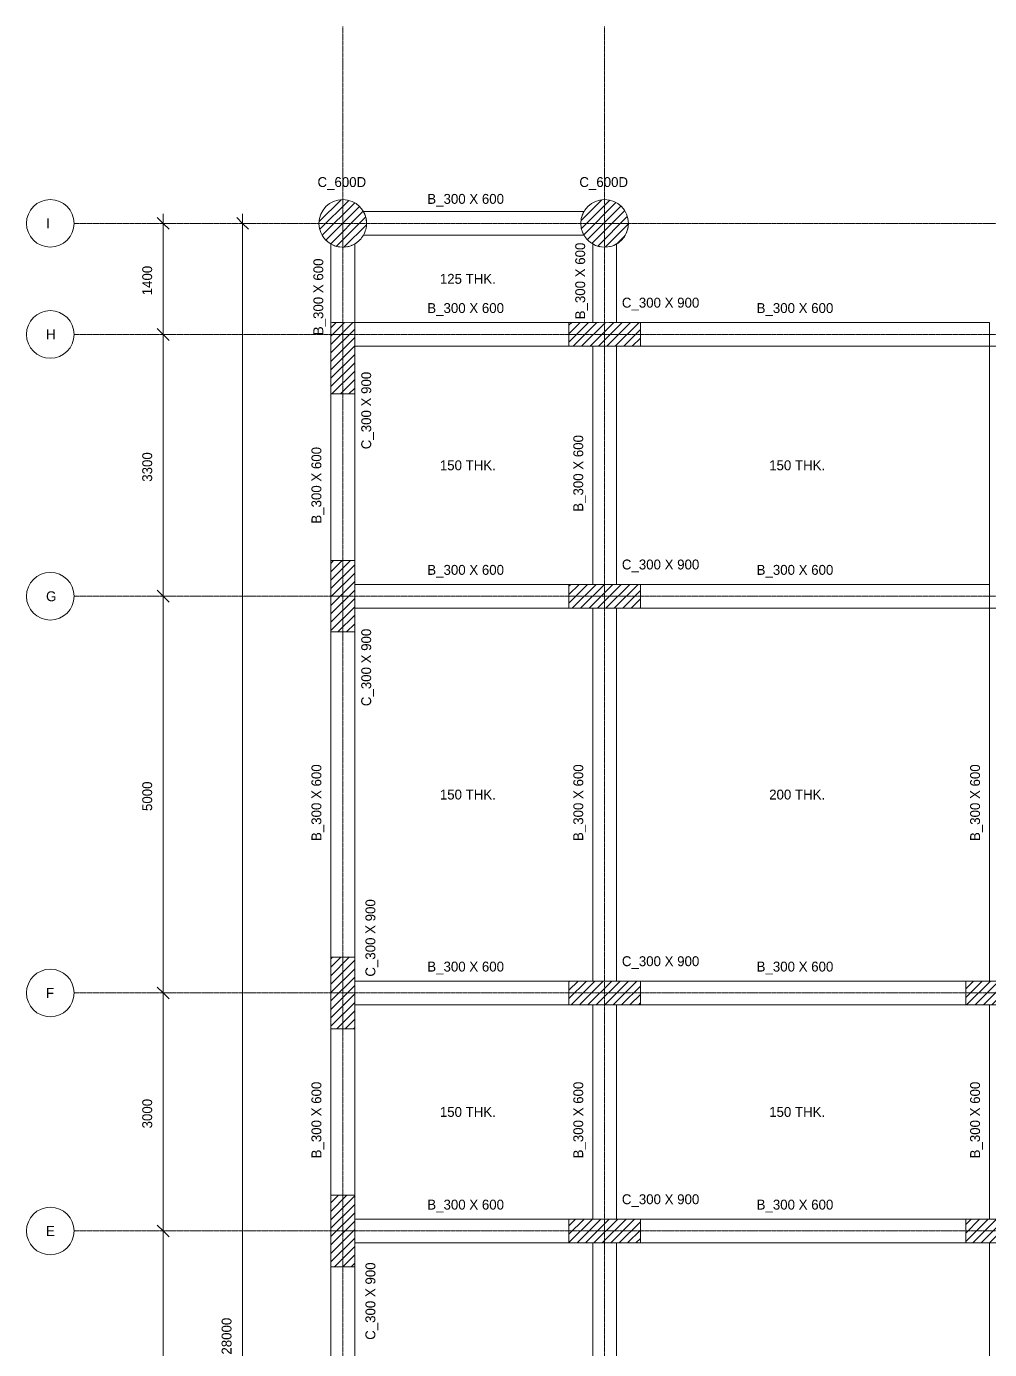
# Model space of a CAD drawing. Header units: millimetres. Extents: x -4286 to 30252, y -4651 to 32254.
# Drawn here: x -4286 to 7850, y 13506 to 30181 of the extents above; entities that cross this region are included whole.
import ezdxf

# ---------------------------------------------------------------- set-up
doc = ezdxf.new("R2010")
doc.units = ezdxf.units.MM
doc.linetypes.add('Dash', pattern=[6.35, 3.175, -3.175])
doc.linetypes.add('Grid Line', pattern=[22.225, 12.7, -3.175, 3.175, -3.175])
for name, color, linetype, lineweight in [('A-ANNO-DIMS', 211, 'Continuous', 9), ('A-ANNO-DIMS-50', 211, 'Continuous', 9), ('A-FLOR', 192, 'Continuous', 18), ('A-FLOR-IDEN', 11, 'Continuous', 9), ('S-BEAM', 12, 'Continuous', 18), ('S-BEAM-HDLN', 1, 'Dash', 18), ('S-BEAM-IDEN', 2, 'Continuous', 9), ('S-COLS', 52, 'Continuous', 18), ('S-COLS-HDLN', 52, 'Dash', 18), ('S-COLS-IDEN', 171, 'Continuous', 9), ('S-GRID', 1, 'Continuous', 9), ('S-GRID-IDEN', 1, 'Continuous', 9)]:
    doc.layers.add(name, color=color, linetype=linetype, lineweight=lineweight)
doc.styles.add('JetBrains Mono', font='JetBrainsMono-VariableFont_wght.ttf', dxfattribs={"height": 125})
doc.dimstyles.new('Diagonal_-_2_5mm_JetBrains_Mono', dxfattribs={"dimscale": 304.8, "dimtxt": 176.918969, "dimasz": 0.492126, "dimexe": 0.393701, "dimexo": 0.246063, "dimgap": 0.287073, "dimtad": 1, "dimdec": 0, "dimzin": 0, "dimdsep": 46, "dimtxsty": 'JetBrains Mono', "dimblk1": 'OBLIQUE', "dimblk2": 'OBLIQUE', "dimsah": 1, "dimcen": 0.09, "dimdle": 0.393701, "dimazin": 0, "dimtfac": 1, "dimtdec": 4, "dimtix": 1, "dimtmove": 0, "dimatfit": 3, "dimfxl": 1, "dimtvp": 1, "dimtfill": 1, "dimtolj": 1, "dimtzin": 0, "dimarcsym": 2})
pattern_1 = [(45, (0, 0), (-53.033, 53.033), [])]

# ---------------------------------------------------------------- blocks, each defined once
blk = doc.blocks.new('Grid - M_Grid Head - Circle-24584-01 1st Floor Lvl_')
at = {"layer": 'S-GRID-IDEN'}
blk.add_circle((0, 0), 6, dxfattribs=at)
blk = doc.blocks.new('DIMBLOCK11-01 1st Floor Lvl_')
at = {"layer": 'A-ANNO-DIMS-50', "lineweight": 35, "transparency": 16777216}
for p, q in [((-2562, 15000), (-2637, 15075)), ((-2562, 15000), (-2487, 14925)), ((-2562, 11000), (-2637, 11075)), ((-2562, 11000), (-2487, 10925))]:
    blk.add_line(p, q, dxfattribs=at)
at = {"layer": 'A-ANNO-DIMS-50', "transparency": 16777216}
for p, q in [((-2562, 15000), (-2593, 15000)), ((-2562, 11000), (-2562, 15000)), ((-2562, 15000), (-2442, 15000)), ((-2562, 11000), (-2593, 11000)), ((-2562, 11000), (-2442, 11000))]:
    blk.add_line(p, q, dxfattribs=at)
at = {"layer": 'A-ANNO-DIMS-50', "color": 0, "transparency": 16777216, "insert": (-2827, 12793), "char_height": 125, "width": 496.29, "attachment_point": 1, "rotation": 90, "line_spacing_factor": 1.102871, "style": 'JetBrains Mono', "bg_fill": 3, "box_fill_scale": 1.25, "bg_fill_color": 9, "bg_fill_true_color": 13158600, "bg_fill_transparency": 0}
blk.add_mtext('4000', dxfattribs=at)
blk = doc.blocks.new('_Oblique')
at = {"color": 0, "linetype": 'ByBlock', "lineweight": -2}
blk.add_line((-0.5, -0.5), (0.5, 0.5), dxfattribs=at)
blk = doc.blocks.new('DIMBLOCK12-01 1st Floor Lvl_')
at = {"layer": 'A-ANNO-DIMS-50', "lineweight": 35, "transparency": 16777216}
for p, q in [((-2562, 18000), (-2637, 18075)), ((-2562, 18000), (-2487, 17925)), ((-2562, 15000), (-2637, 15075)), ((-2562, 15000), (-2487, 14925))]:
    blk.add_line(p, q, dxfattribs=at)
at = {"layer": 'A-ANNO-DIMS-50', "transparency": 16777216}
for p, q in [((-2562, 18000), (-2593, 18000)), ((-2562, 15000), (-2562, 18000)), ((-2562, 18000), (-2442, 18000)), ((-2562, 15000), (-2593, 15000)), ((-2562, 15000), (-2442, 15000))]:
    blk.add_line(p, q, dxfattribs=at)
at = {"layer": 'A-ANNO-DIMS-50', "color": 0, "transparency": 16777216, "insert": (-2827, 16293), "char_height": 125, "width": 496.29, "attachment_point": 1, "rotation": 90, "line_spacing_factor": 1.102871, "style": 'JetBrains Mono', "bg_fill": 3, "box_fill_scale": 1.25, "bg_fill_color": 9, "bg_fill_true_color": 13158600, "bg_fill_transparency": 0}
blk.add_mtext('3000', dxfattribs=at)
blk = doc.blocks.new('DIMBLOCK13-01 1st Floor Lvl_')
at = {"layer": 'A-ANNO-DIMS-50', "lineweight": 35, "transparency": 16777216}
for p, q in [((-2562, 23000), (-2637, 23075)), ((-2562, 23000), (-2487, 22925)), ((-2562, 18000), (-2637, 18075)), ((-2562, 18000), (-2487, 17925))]:
    blk.add_line(p, q, dxfattribs=at)
at = {"layer": 'A-ANNO-DIMS-50', "transparency": 16777216}
for p, q in [((-2562, 23000), (-2593, 23000)), ((-2562, 18000), (-2562, 23000)), ((-2562, 23000), (-2442, 23000)), ((-2562, 18000), (-2593, 18000)), ((-2562, 18000), (-2442, 18000))]:
    blk.add_line(p, q, dxfattribs=at)
at = {"layer": 'A-ANNO-DIMS-50', "color": 0, "transparency": 16777216, "insert": (-2827, 20293), "char_height": 125, "width": 496.29, "attachment_point": 1, "rotation": 90, "line_spacing_factor": 1.102871, "style": 'JetBrains Mono', "bg_fill": 3, "box_fill_scale": 1.25, "bg_fill_color": 9, "bg_fill_true_color": 13158600, "bg_fill_transparency": 0}
blk.add_mtext('5000', dxfattribs=at)
blk = doc.blocks.new('DIMBLOCK14-01 1st Floor Lvl_')
at = {"layer": 'A-ANNO-DIMS-50', "lineweight": 35, "transparency": 16777216}
for p, q in [((-2562, 26300), (-2637, 26375)), ((-2562, 26300), (-2487, 26225)), ((-2562, 23000), (-2637, 23075)), ((-2562, 23000), (-2487, 22925))]:
    blk.add_line(p, q, dxfattribs=at)
at = {"layer": 'A-ANNO-DIMS-50', "transparency": 16777216}
for p, q in [((-2562, 26300), (-2593, 26300)), ((-2562, 23000), (-2562, 26300)), ((-2562, 26300), (-2442, 26300)), ((-2562, 23000), (-2593, 23000)), ((-2562, 23000), (-2442, 23000))]:
    blk.add_line(p, q, dxfattribs=at)
at = {"layer": 'A-ANNO-DIMS-50', "color": 0, "transparency": 16777216, "insert": (-2827, 24443), "char_height": 125, "width": 496.29, "attachment_point": 1, "rotation": 90, "line_spacing_factor": 1.102871, "style": 'JetBrains Mono', "bg_fill": 3, "box_fill_scale": 1.25, "bg_fill_color": 9, "bg_fill_true_color": 13158600, "bg_fill_transparency": 0}
blk.add_mtext('3300', dxfattribs=at)
blk = doc.blocks.new('DIMBLOCK15-01 1st Floor Lvl_')
at = {"layer": 'A-ANNO-DIMS-50', "lineweight": 35, "transparency": 16777216}
for p, q in [((-2562, 27700), (-2637, 27775)), ((-2562, 27700), (-2487, 27625)), ((-2562, 26300), (-2637, 26375)), ((-2562, 26300), (-2487, 26225))]:
    blk.add_line(p, q, dxfattribs=at)
at = {"layer": 'A-ANNO-DIMS-50', "transparency": 16777216}
for p, q in [((-2562, 27700), (-2593, 27700)), ((-2562, 26300), (-2562, 27820)), ((-2562, 27700), (-2442, 27700)), ((-2562, 26300), (-2593, 26300)), ((-2562, 26300), (-2442, 26300))]:
    blk.add_line(p, q, dxfattribs=at)
at = {"layer": 'A-ANNO-DIMS-50', "color": 0, "transparency": 16777216, "insert": (-2827, 26793), "char_height": 125, "width": 496.29, "attachment_point": 1, "rotation": 90, "line_spacing_factor": 1.102871, "style": 'JetBrains Mono', "bg_fill": 3, "box_fill_scale": 1.25, "bg_fill_color": 9, "bg_fill_true_color": 13158600, "bg_fill_transparency": 0}
blk.add_mtext('1400', dxfattribs=at)
blk = doc.blocks.new('DIMBLOCK16-01 1st Floor Lvl_')
at = {"layer": 'A-ANNO-DIMS-50', "lineweight": 35, "transparency": 16777216}
for p, q in [((-1562, 27700), (-1637, 27775)), ((-1562, 27700), (-1487, 27625)), ((-1562, -300), (-1637, -225)), ((-1562, -300), (-1487, -375))]:
    blk.add_line(p, q, dxfattribs=at)
at = {"layer": 'A-ANNO-DIMS-50', "transparency": 16777216}
for p, q in [((-1562, 27700), (-1593, 27700)), ((-1562, -420), (-1562, 27820)), ((-1562, 27700), (-1442, 27700)), ((-1562, -300), (-1593, -300)), ((-1562, -300), (-1442, -300))]:
    blk.add_line(p, q, dxfattribs=at)
at = {"layer": 'A-ANNO-DIMS-50', "color": 0, "transparency": 16777216, "insert": (-1827, 13442), "char_height": 125, "width": 620.37, "attachment_point": 1, "rotation": 90, "line_spacing_factor": 1.102871, "style": 'JetBrains Mono', "bg_fill": 3, "box_fill_scale": 1.25, "bg_fill_color": 9, "bg_fill_true_color": 13158600, "bg_fill_transparency": 0}
blk.add_mtext('28000', dxfattribs=at)

msp = doc.modelspace()

# ---------------------------------------------------------------- hatches: boundary and pattern name
at = {"layer": 'S-COLS'}
h = msp.add_hatch(dxfattribs=at)
h.set_pattern_fill('FP_1', color=8, style=0, pattern_type=2)
h.set_pattern_definition(pattern_1)
h.paths.add_polyline_path([(-314.3, 27400.3), (-257.3, 27403.1), (-201.9, 27416.5), (-150, 27440.2), (-117.3, 27462), (-87.9, 27487.9), (-62, 27517.4), (-40.2, 27550), (-18.1, 27597.4), (-4.6, 27647.9), (0, 27700), (-5.8, 27758.5), (-22.8, 27814.8), (-50.6, 27866.7), (-87.9, 27912.1), (-133.3, 27949.4), (-185.2, 27977.2), (-241.5, 27994.2), (-300, 28000), (-358.5, 27994.2), (-414.8, 27977.2), (-466.7, 27949.4), (-512.1, 27912.1), (-549.4, 27866.7), (-577.2, 27814.8), (-594.3, 27757.9), (-600, 27700), (-594.6, 27643.2), (-578.5, 27588.5), (-552.4, 27537.8), (-517.1, 27493), (-474, 27455.6), (-424.6, 27427.1), (-370.7, 27408.5)])
h = msp.add_hatch(dxfattribs=at)
h.set_pattern_fill('FP_1', color=8, style=0, pattern_type=2)
h.set_pattern_definition(pattern_1)
h.paths.add_polyline_path([(3000, 27400), (3052.1, 27404.6), (3102.6, 27418.1), (3150, 27440.2), (3192.8, 27470.2), (3229.8, 27507.1), (3259.8, 27550), (3281.9, 27597.4), (3295.4, 27647.9), (3300, 27700), (3294.2, 27758.5), (3277.2, 27814.8), (3249.4, 27866.7), (3212.1, 27912.1), (3166.7, 27949.4), (3114.8, 27977.2), (3058.5, 27994.2), (3000, 28000), (2941.5, 27994.2), (2885.2, 27977.2), (2833.3, 27949.4), (2787.9, 27912.1), (2750.6, 27866.7), (2722.8, 27814.8), (2705.7, 27757.9), (2700, 27700), (2704.6, 27647.9), (2718.1, 27597.4), (2740.2, 27550), (2770.2, 27507.2), (2807.2, 27470.2), (2850, 27440.2), (2897.4, 27418.1), (2947.9, 27404.6)])
h = msp.add_hatch(dxfattribs=at)
h.set_pattern_fill('FP_1', color=8, style=0, pattern_type=2)
h.set_pattern_definition(pattern_1)
h.paths.add_polyline_path([(-150, 25550), (-150, 26450), (-450, 26450), (-450, 25550)])
h = msp.add_hatch(dxfattribs=at)
h.set_pattern_fill('FP_1', color=8, style=0, pattern_type=2)
h.set_pattern_definition(pattern_1)
h.paths.add_polyline_path([(3450, 26150), (3450, 26450), (2550, 26450), (2550, 26150), (3150, 26150)])
h = msp.add_hatch(dxfattribs=at)
h.set_pattern_fill('FP_1', color=8, style=0, pattern_type=2)
h.set_pattern_definition(pattern_1)
h.paths.add_polyline_path([(-150, 22550), (-150, 23450), (-450, 23450), (-450, 22550)])
h = msp.add_hatch(dxfattribs=at)
h.set_pattern_fill('FP_1', color=8, style=0, pattern_type=2)
h.set_pattern_definition(pattern_1)
h.paths.add_polyline_path([(3450, 22850), (3450, 23150), (2550, 23150), (2550, 22850), (3150, 22850)])
h = msp.add_hatch(dxfattribs=at)
h.set_pattern_fill('FP_1', color=8, style=0, pattern_type=2)
h.set_pattern_definition(pattern_1)
h.paths.add_polyline_path([(-150, 17550), (-150, 18450), (-450, 18450), (-450, 17550)])
h = msp.add_hatch(dxfattribs=at)
h.set_pattern_fill('FP_1', color=8, style=0, pattern_type=2)
h.set_pattern_definition(pattern_1)
h.paths.add_polyline_path([(3450, 17850), (3450, 18150), (2550, 18150), (2550, 17850), (3150, 17850)])
h = msp.add_hatch(dxfattribs=at)
h.set_pattern_fill('FP_1', color=8, style=0, pattern_type=2)
h.set_pattern_definition(pattern_1)
h.paths.add_polyline_path([(8450, 17850), (8450, 18150), (7550, 18150), (7550, 17850), (8234.3, 17850)])
h = msp.add_hatch(dxfattribs=at)
h.set_pattern_fill('FP_1', color=8, style=0, pattern_type=2)
h.set_pattern_definition(pattern_1)
h.paths.add_polyline_path([(-450, 14550), (-150, 14550), (-150, 15450), (-450, 15450)])
h = msp.add_hatch(dxfattribs=at)
h.set_pattern_fill('FP_1', color=8, style=0, pattern_type=2)
h.set_pattern_definition(pattern_1)
h.paths.add_polyline_path([(3450, 14850), (3450, 15150), (2550, 15150), (2550, 14850), (3150, 14850)])
h = msp.add_hatch(dxfattribs=at)
h.set_pattern_fill('FP_1', color=8, style=0, pattern_type=2)
h.set_pattern_definition(pattern_1)
h.paths.add_polyline_path([(8450, 14850), (8450, 15150), (7550, 15150), (7550, 14850), (8234.3, 14850)])

# ---------------------------------------------------------------- linework, layer by layer
at = {"layer": 'A-FLOR'}
for p, q in [((2740.2, 27550), (-40.2, 27550)), ((-150, 27440.2), (-150, 26450)), ((2850, 26450), (2850, 27440.2)), ((-150, 26450), (2850, 26450)), ((2850, 26150), (-150, 26150)), ((-150, 26150), (-150, 23150)), ((2850, 23150), (2850, 26150)), ((7850, 26150), (3150, 26150)), ((3150, 26150), (3150, 23150)), ((7850, 23150), (7850, 26150)), ((-150, 23150), (2850, 23150)), ((3150, 23150), (7850, 23150)), ((2850, 22850), (-150, 22850)), ((-150, 22850), (-150, 18150)), ((2850, 18150), (2850, 22850)), ((7850, 22850), (3150, 22850)), ((3150, 22850), (3150, 18150)), ((7850, 18150), (7850, 22850)), ((-150, 18150), (2850, 18150)), ((3150, 18150), (7850, 18150)), ((2850, 17850), (-150, 17850)), ((-150, 17850), (-150, 15150)), ((2850, 15150), (2850, 17850)), ((7850, 17850), (3150, 17850)), ((3150, 17850), (3150, 15150)), ((7850, 15150), (7850, 17850)), ((-150, 15150), (2850, 15150)), ((3150, 15150), (7850, 15150)), ((2850, 14850), (-150, 14850)), ((-150, 14850), (-150, 11150)), ((2850, 11150), (2850, 14850)), ((7850, 14850), (3150, 14850)), ((3150, 14850), (3150, 11150)), ((7850, 11150), (7850, 14850))]:
    msp.add_line(p, q, dxfattribs=at)
for centre, start, end in [((-300, 27700), 300, 330), ((3000, 27700), 210, 240)]:
    msp.add_arc(centre, 300, start, end, dxfattribs=at)
at = {"layer": 'S-BEAM'}
for p, q in [((2740.2, 27850), (-40.2, 27850)), ((-40.2, 27550), (2740.2, 27550)), ((-450, 27440.2), (-450, 26450)), ((-150, 26450), (-150, 27440.2)), ((2850, 27440.2), (2850, 26450)), ((3150, 26450), (3150, 27440.2)), ((-150, 26450), (-150, 26150)), ((2550, 26450), (-150, 26450)), ((2550, 26150), (2550, 26450)), ((3450, 26450), (3450, 26150)), ((7850, 26450), (3450, 26450)), ((7850, 26150), (7850, 26450)), ((-150, 26150), (2550, 26150)), ((3150, 26150), (2850, 26150)), ((2850, 26150), (2850, 23150)), ((3150, 23150), (3150, 26150)), ((3450, 26150), (7850, 26150)), ((-150, 25550), (-450, 25550)), ((-450, 25550), (-450, 23450)), ((-150, 23450), (-150, 25550)), ((-450, 23450), (-150, 23450)), ((-150, 23150), (-150, 22850)), ((2550, 23150), (-150, 23150)), ((2550, 22850), (2550, 23150)), ((2850, 23150), (3150, 23150)), ((3450, 23150), (3450, 22850)), ((7850, 23150), (3450, 23150)), ((7850, 22850), (7850, 23150)), ((-150, 22850), (2550, 22850)), ((3150, 22850), (2850, 22850)), ((2850, 22850), (2850, 18150)), ((3150, 18150), (3150, 22850)), ((3450, 22850), (7850, 22850)), ((8150, 22850), (7850, 22850)), ((7850, 22850), (7850, 18150)), ((-150, 22550), (-450, 22550)), ((-450, 22550), (-450, 18450)), ((-150, 18450), (-150, 22550)), ((-450, 18450), (-150, 18450)), ((-150, 18150), (-150, 17850)), ((2550, 18150), (-150, 18150)), ((2550, 17850), (2550, 18150)), ((2850, 18150), (3150, 18150)), ((3450, 18150), (3450, 17850)), ((7550, 18150), (3450, 18150)), ((7550, 17850), (7550, 18150)), ((7850, 18150), (8150, 18150)), ((-150, 17850), (2550, 17850)), ((3150, 17850), (2850, 17850)), ((2850, 17850), (2850, 15150)), ((3150, 15150), (3150, 17850)), ((3450, 17850), (7550, 17850)), ((8150, 17850), (7850, 17850)), ((7850, 17850), (7850, 15150)), ((-150, 17550), (-450, 17550)), ((-450, 17550), (-450, 15450)), ((-150, 15450), (-150, 17550)), ((-450, 15450), (-150, 15450)), ((-150, 15150), (-150, 14850)), ((2550, 15150), (-150, 15150)), ((2550, 14850), (2550, 15150)), ((2850, 15150), (3150, 15150)), ((3450, 15150), (3450, 14850)), ((7550, 15150), (3450, 15150)), ((7550, 14850), (7550, 15150)), ((7850, 15150), (8150, 15150)), ((-150, 14850), (2550, 14850)), ((3150, 14850), (2850, 14850)), ((2850, 14850), (2850, 11150)), ((3150, 11150), (3150, 14850)), ((3450, 14850), (7550, 14850)), ((8150, 14850), (7850, 14850)), ((7850, 14850), (7850, 11150)), ((-150, 14550), (-450, 14550)), ((-450, 14550), (-450, 11450)), ((-150, 11450), (-150, 14550))]:
    msp.add_line(p, q, dxfattribs=at)
for centre, start, end in [((-300, 27700), 0, 30), ((3000, 27700), 150, 180), ((-300, 27700), 330, 0), ((3000, 27700), 180, 210), ((-300, 27700), 240, 300), ((3000, 27700), 240, 300)]:
    msp.add_arc(centre, 300, start, end, dxfattribs=at)
at = {"layer": 'S-BEAM-HDLN'}
for p, q in [((-150, 26450), (-450, 26450)), ((3150, 26450), (2850, 26450))]:
    msp.add_line(p, q, dxfattribs=at)
at = {"layer": 'S-COLS'}
for p, q in [((-450, 25550), (-450, 26450)), ((-150, 26450), (-150, 26150)), ((2550, 26450), (2850, 26450)), ((2550, 26150), (2550, 26450)), ((3150, 26450), (3450, 26450)), ((3450, 26450), (3450, 26150)), ((-150, 26150), (-150, 25550)), ((2850, 26150), (2550, 26150)), ((3150, 26150), (2850, 26150)), ((3450, 26150), (3150, 26150)), ((7850, 26150), (8150, 26150)), ((7850, 22850), (7850, 26150)), ((-150, 25550), (-450, 25550)), ((-450, 23450), (-150, 23450)), ((-450, 22550), (-450, 23450)), ((-150, 23450), (-150, 23150)), ((-150, 23150), (-150, 22850)), ((2550, 23150), (2850, 23150)), ((2550, 22850), (2550, 23150)), ((2850, 23150), (3150, 23150)), ((3150, 23150), (3450, 23150)), ((3450, 23150), (3450, 22850)), ((-150, 22850), (-150, 22550)), ((2850, 22850), (2550, 22850)), ((3150, 22850), (2850, 22850)), ((3450, 22850), (3150, 22850)), ((8150, 22850), (7850, 22850)), ((-150, 22550), (-450, 22550)), ((-450, 18450), (-150, 18450)), ((-450, 17550), (-450, 18450)), ((-150, 18450), (-150, 18150)), ((-150, 18150), (-150, 17850)), ((2550, 18150), (2850, 18150)), ((2550, 17850), (2550, 18150)), ((2850, 18150), (3150, 18150)), ((3150, 18150), (3450, 18150)), ((3450, 18150), (3450, 17850)), ((7550, 18150), (7850, 18150)), ((7550, 17850), (7550, 18150)), ((7850, 18150), (8150, 18150)), ((-150, 17850), (-150, 17550)), ((2850, 17850), (2550, 17850)), ((3150, 17850), (2850, 17850)), ((3450, 17850), (3150, 17850)), ((7850, 17850), (7550, 17850)), ((8150, 17850), (7850, 17850)), ((-150, 17550), (-450, 17550)), ((-450, 15450), (-150, 15450)), ((-450, 14550), (-450, 15450)), ((-150, 15450), (-150, 15150)), ((-150, 15150), (-150, 14850)), ((2550, 15150), (2850, 15150)), ((2550, 14850), (2550, 15150)), ((2850, 15150), (3150, 15150)), ((3150, 15150), (3450, 15150)), ((3450, 15150), (3450, 14850)), ((7550, 15150), (7850, 15150)), ((7550, 14850), (7550, 15150)), ((7850, 15150), (8150, 15150)), ((-150, 14850), (-150, 14550)), ((2850, 14850), (2550, 14850)), ((3150, 14850), (2850, 14850)), ((3450, 14850), (3150, 14850)), ((7850, 14850), (7550, 14850)), ((8150, 14850), (7850, 14850)), ((-150, 14550), (-450, 14550))]:
    msp.add_line(p, q, dxfattribs=at)
for centre, start, end in [((-300, 27700), 0, 180), ((3000, 27700), 0, 180), ((-300, 27700), 180, 300), ((-300, 27700), 330, 0), ((3000, 27700), 180, 210), ((3000, 27700), 240, 0), ((-300, 27700), 191.13258, 193.707), ((-300, 27700), 202.21596, 205.95308), ((-300, 27700), 213.29971, 217.53261), ((-300, 27700), 300, 330), ((3000, 27700), 210, 240), ((3000, 27700), 323.68914, 327.8787), ((3000, 27700), 334.66903, 338.58954), ((3000, 27700), 346.12196, 349.2765), ((-300, 27700), 224.38381, 228.89014), ((-300, 27700), 235.4683, 240.14672), ((-300, 27700), 248.72581, 251.3489), ((-300, 27700), 259.39456, 262.51842), ((-300, 27700), 268.72464, 269.13001), ((-300, 27700), 270.86999, 273.66677), ((-300, 27700), 279.81123, 280.60544), ((-300, 27700), 284.45902, 284.80062), ((-300, 27700), 290.89854, 291.27419), ((-300, 27700), 295.67801, 295.92409), ((3000, 27700), 302.11778, 306.30737), ((3000, 27700), 312.86727, 317.12894)]:
    msp.add_arc(centre, 300, start, end, dxfattribs=at)
at = {"layer": 'S-COLS-HDLN'}
for centre, start, end in [((-300, 27700), 325.09215, 327.40734), ((-300, 27700), 334.67142, 338.59062), ((-300, 27700), 346.12432, 349.27659), ((3000, 27700), 190.72341, 193.87567), ((3000, 27700), 201.40938, 205.32859), ((3000, 27700), 212.11854, 216.31162), ((-300, 27700), 246.55324, 248.59152), ((-300, 27700), 257.63866, 259.27805), ((-300, 27700), 280.72195, 283.87894), ((-300, 27700), 291.40848, 295.32985), ((-300, 27700), 302.59185, 304.90939), ((3000, 27700), 222.86966, 227.13342), ((3000, 27700), 233.69426, 237.8802), ((3000, 27700), 244.66632, 248.59423), ((3000, 27700), 256.12053, 259.27962), ((3000, 27700), 280.72198, 283.87713), ((3000, 27700), 291.40779, 295.32831)]:
    msp.add_arc(centre, 300, start, end, dxfattribs=at)
at = {"layer": 'S-GRID', "linetype": 'Grid Line'}
for p, q in [((-300, 30181.3), (-300, -4050.9)), ((3000, 30181.3), (3000, -4050.9)), ((30252.4, 26300), (-3685.8, 26300)), ((30252.4, 23000), (-3685.8, 23000)), ((30252.4, 18000), (-3685.8, 18000)), ((30252.4, 15000), (-3685.8, 15000))]:
    msp.add_line(p, q, dxfattribs=at)

# ---------------------------------------------------------------- block references
at = {"layer": 'S-GRID-IDEN', "xscale": 49.99999999999998, "yscale": 49.99999999999998, "zscale": 49.99999999999998, "rotation": 89.99999999999984}
for p in [(-3985.8, 27700), (-3985.8, 26300), (-3985.8, 23000), (-3985.8, 18000), (-3985.8, 15000)]:
    msp.add_blockref('Grid - M_Grid Head - Circle-24584-01 1st Floor Lvl_', p, dxfattribs=at)

# ---------------------------------------------------------------- texts
at = {"layer": 'A-FLOR-IDEN', "char_height": 125, "width": 1026.16, "attachment_point": 1, "style": 'JetBrains Mono'}
for s, insert in [('125 THK.', (923.1, 27063)), ('150 THK.', (923.1, 24713)), ('150 THK.', (5073.1, 24713)), ('150 THK.', (923.1, 20563)), ('200 THK.', (5073.1, 20563)), ('150 THK.', (923.1, 16563)), ('150 THK.', (5073.1, 16563))]:
    msp.add_mtext(s, dxfattribs=dict(at, insert=insert))
at = {"layer": 'S-BEAM-IDEN', "char_height": 125, "width": 1410.97, "attachment_point": 1, "style": 'JetBrains Mono'}
for insert in [(765.1, 28070.6), (765.1, 26694.8), (4915.1, 26694.8), (765.1, 23394.8), (4915.1, 23394.8), (765.1, 18394.8), (4915.1, 18394.8), (765.1, 15394.8), (4915.1, 15394.8)]:
    msp.add_mtext('B_300 X 600', dxfattribs=dict(at, insert=insert))
at = {"layer": 'S-BEAM-IDEN', "char_height": 125, "width": 1410.97, "attachment_point": 1, "rotation": 90, "style": 'JetBrains Mono'}
for insert in [(2629.4, 26490.1), (-670.6, 26290.1), (2605.2, 24065.1), (-694.8, 23915.1), (-694.8, 19915.1), (2605.2, 19915.1), (7605.2, 19915.1), (-694.8, 15915.1), (2605.2, 15915.1), (7605.2, 15915.1)]:
    msp.add_mtext('B_300 X 600', dxfattribs=dict(at, insert=insert))
at = {"layer": 'S-COLS-IDEN', "char_height": 125, "attachment_point": 1, "style": 'JetBrains Mono'}
for s, insert, width in [('C_600D', (-618.5, 28282.7), 769.62), ('C_600D', (2681.5, 28282.7), 769.62), ('C_300 X 900', (3217, 26762.7), 1410.97), ('C_300 X 900', (3217, 23462.7), 1410.97), ('C_300 X 900', (3217, 18462.7), 1410.97), ('C_300 X 900', (3217, 15462.7), 1410.97)]:
    msp.add_mtext(s, dxfattribs=dict(at, insert=insert, width=width))
at = {"layer": 'S-COLS-IDEN', "char_height": 125, "width": 1410.97, "attachment_point": 1, "rotation": 90, "style": 'JetBrains Mono'}
for insert in [(-67.2, 24853), (-67.2, 21614.9), (-14.2, 18205.8), (-14.2, 13628.2)]:
    msp.add_mtext('C_300 X 900', dxfattribs=dict(at, insert=insert))

# ---------------------------------------------------------------- next in the draw order: texts
at = {"layer": 'S-GRID-IDEN', "char_height": 125, "width": 128.27, "attachment_point": 1, "style": 'JetBrains Mono', "bg_fill": 3, "box_fill_scale": 1.25, "bg_fill_color": 9, "bg_fill_true_color": 13158600, "bg_fill_transparency": 0}
for s, insert in [('I', (-4039.1, 27762.1)), ('H', (-4039.1, 26362.1)), ('G', (-4039.1, 23062.1)), ('F', (-4039.1, 18062.1)), ('E', (-4039.1, 15062.1))]:
    msp.add_mtext(s, dxfattribs=dict(at, insert=insert))

# ---------------------------------------------------------------- next in the draw order: dimensions: what is measured, and where the dimension line sits
at = {"layer": 'A-ANNO-DIMS'}
for base, p1, p2, override, picture, middle in [((-1561.8, 27700), (-1667.9, -300), (-1667.9, 27700), {"dimpost": '<>', "dimfxl": 28000}, 'DIMBLOCK16-01 1st Floor Lvl_', (-1713.6, 13700)), ((-2561.8, 15000), (-2667.9, 11000), (-2667.9, 15000), {"dimpost": '<>', "dimfxl": 4000}, 'DIMBLOCK11-01 1st Floor Lvl_', (-2713.5, 13000))]:
    dim = msp.add_linear_dim(base=base, p1=p1, p2=p2, angle=90, dimstyle='Diagonal_-_2_5mm_JetBrains_Mono', override=override, dxfattribs=at)
    dim.commit()
    dim.dimension.update_dxf_attribs({"geometry": picture, "text_midpoint": middle})

# ---------------------------------------------------------------- next in the draw order: dimensions: what is measured, and where the dimension line sits
dim = msp.add_linear_dim(base=(-2561.8, 18000), p1=(-2667.9, 15000), p2=(-2667.9, 18000), angle=90, dimstyle='Diagonal_-_2_5mm_JetBrains_Mono', override={"dimpost": '<>', "dimfxl": 3000}, dxfattribs=at)
dim.commit()
dim.dimension.update_dxf_attribs({"geometry": 'DIMBLOCK12-01 1st Floor Lvl_', "text_midpoint": (-2713.5, 16500)})

# ---------------------------------------------------------------- next in the draw order: dimensions: what is measured, and where the dimension line sits
dim = msp.add_linear_dim(base=(-2561.8, 23000), p1=(-2667.9, 18000), p2=(-2667.9, 23000), angle=90, dimstyle='Diagonal_-_2_5mm_JetBrains_Mono', override={"dimpost": '<>', "dimfxl": 5000}, dxfattribs=at)
dim.commit()
dim.dimension.update_dxf_attribs({"geometry": 'DIMBLOCK13-01 1st Floor Lvl_', "text_midpoint": (-2713.5, 20500)})

# ---------------------------------------------------------------- next in the draw order: dimensions: what is measured, and where the dimension line sits
dim = msp.add_linear_dim(base=(-2561.8, 26300), p1=(-2667.9, 23000), p2=(-2667.9, 26300), angle=90, dimstyle='Diagonal_-_2_5mm_JetBrains_Mono', override={"dimpost": '<>', "dimfxl": 3300}, dxfattribs=at)
dim.commit()
dim.dimension.update_dxf_attribs({"geometry": 'DIMBLOCK14-01 1st Floor Lvl_', "text_midpoint": (-2713.5, 24650)})

# ---------------------------------------------------------------- next in the draw order: dimensions: what is measured, and where the dimension line sits
dim = msp.add_linear_dim(base=(-2561.8, 27700), p1=(-2667.9, 26300), p2=(-2667.9, 27700), angle=90, dimstyle='Diagonal_-_2_5mm_JetBrains_Mono', override={"dimpost": '<>', "dimfxl": 1400}, dxfattribs=at)
dim.commit()
dim.dimension.update_dxf_attribs({"geometry": 'DIMBLOCK15-01 1st Floor Lvl_', "text_midpoint": (-2713.5, 27000)})

# ---------------------------------------------------------------- next in the draw order: linework, layer by layer
at = {"layer": 'S-GRID', "linetype": 'Grid Line'}
msp.add_line((30252.4, 27700), (-3685.8, 27700), dxfattribs=at)

doc.saveas('drawing.dxf')
